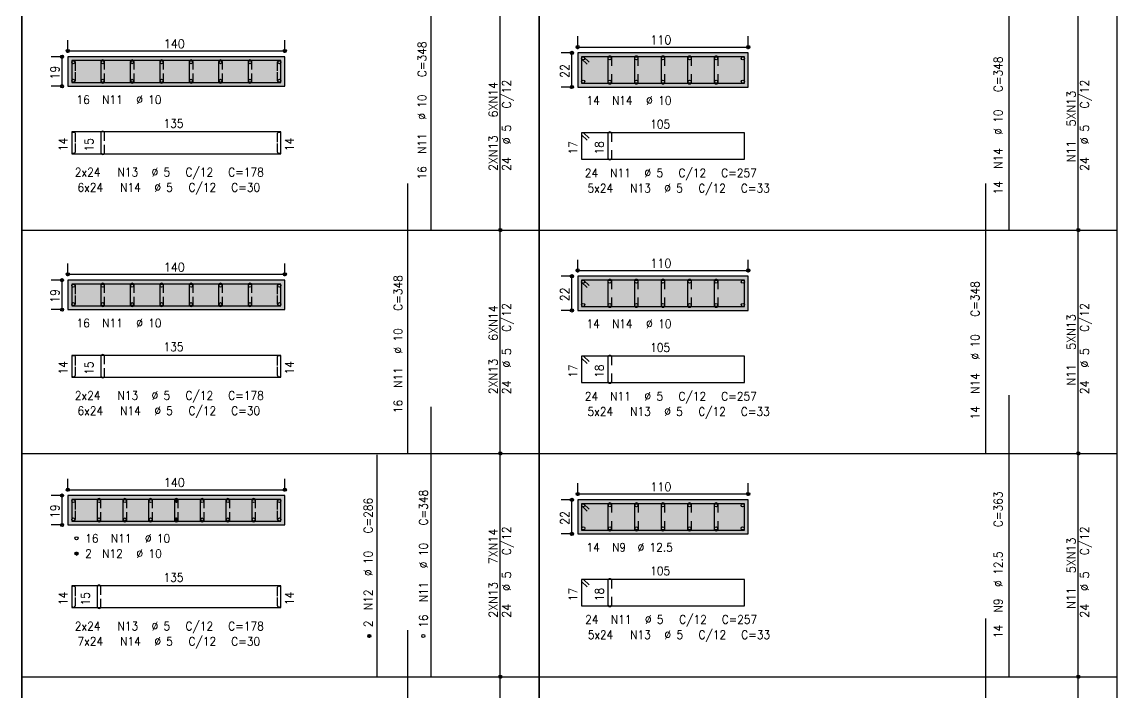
# Model space of a CAD drawing. Extents: x 0 to 119, y 0 to 84.
# Drawn here: x 62.57 to 90.83, y 47.34 to 64.62 of the extents above; entities that cross this region are included whole.
import ezdxf

# ---------------------------------------------------------------- set-up
doc = ezdxf.new("R2010")
doc.units = 0
for name, color, linetype in [('15', 15, 'Continuous'), ('18', 4, 'Continuous'), ('2', 2, 'Continuous'), ('25', 1, 'Continuous'), ('26', 3, 'Continuous'), ('3', 3, 'Continuous'), ('51', 7, 'Continuous'), ('6', 6, 'Continuous'), ('64', 7, 'Continuous')]:
    doc.layers.add(name, color=color, linetype=linetype)
doc.styles.get("Standard").update_dxf_attribs({"font": 'standard'})

msp = doc.modelspace()

# ---------------------------------------------------------------- linework, layer by layer
at = {"layer": '15', "linetype": 'Continuous'}
for p, q in [((63.851469, 61.72341), (63.851469, 61.22341)), ((63.951469, 61.52341), (63.951469, 61.72341)), ((69.151469, 61.72341), (69.151469, 61.52341)), ((69.251469, 61.22341), (69.251469, 61.72341)), ((63.851469, 61.22341), (69.251469, 61.22341)), ((63.851469, 55.96341), (63.851469, 55.46341)), ((63.951469, 55.76341), (63.951469, 55.96341)), ((69.151469, 55.96341), (69.151469, 55.76341)), ((69.251469, 55.46341), (69.251469, 55.96341)), ((63.851469, 55.46341), (69.251469, 55.46341)), ((63.851469, 50.01661), (63.851469, 49.51661)), ((63.951469, 49.81661), (63.951469, 50.01661)), ((69.151469, 50.01661), (69.151469, 49.81661)), ((69.251469, 49.51661), (69.251469, 50.01661)), ((63.851469, 49.51661), (69.251469, 49.51661))]:
    msp.add_line(p, q, dxfattribs=at)
for points in [[(62.566461, 65.01376), (62.566461, 59.25376), (75.91206, 59.25376), (75.91206, 65.01376)], [(75.912941, 65.01376), (75.912941, 59.25376), (90.82641, 59.25376), (90.82641, 65.01376)], [(62.566461, 59.25376), (62.566461, 53.49376), (75.91206, 53.49376), (75.91206, 59.25376)], [(75.912941, 59.25376), (75.912941, 53.49376), (90.82641, 53.49376), (90.82641, 59.25376)], [(62.566461, 53.49376), (62.566461, 47.73376), (75.91206, 47.73376), (75.91206, 53.49376)], [(75.912941, 53.49376), (75.912941, 47.73376), (90.82641, 47.73376), (90.82641, 53.49376)], [(62.566461, 47.73376), (62.566461, 41.97376), (75.91206, 41.97376), (75.91206, 47.73376)], [(75.912941, 47.73376), (75.912941, 41.97376), (90.82641, 41.97376), (90.82641, 47.73376)]]:
    msp.add_lwpolyline(points, dxfattribs=at)
for centre in [(63.901469, 61.72341), (69.201469, 61.72341), (63.901469, 55.96341), (69.201469, 55.96341), (63.901469, 50.01661), (69.201469, 50.01661)]:
    msp.add_arc(centre, 0.05, 0, 179.999999, dxfattribs=at)
at = {"layer": '18', "linetype": 'Continuous'}
for p, q in [((74.91086, 59.25376), (74.91086, 65.01376)), ((89.82521, 59.25376), (89.82521, 65.01376)), ((63.751469, 63.82261), (63.751469, 64.15061)), ((69.351469, 63.82261), (69.351469, 64.15061)), ((76.908396, 63.92261), (76.908396, 64.25061)), ((81.308396, 63.92261), (81.308396, 64.25061)), ((63.751469, 63.87261), (69.351469, 63.87261)), ((76.908396, 63.97261), (81.308396, 63.97261)), ((63.651469, 63.72261), (63.323469, 63.72261)), ((63.601469, 62.96261), (63.601469, 63.72261)), ((69.251469, 63.62261), (63.851469, 63.62261)), ((63.851469, 63.62261), (63.851469, 63.12261)), ((64.601469, 63.59261), (64.601469, 63.09261)), ((64.701469, 63.39261), (64.701469, 63.59261)), ((65.361469, 63.59261), (65.361469, 63.09261)), ((65.461469, 63.39261), (65.461469, 63.59261)), ((66.121469, 63.59261), (66.121469, 63.09261)), ((66.221469, 63.39261), (66.221469, 63.59261)), ((66.881469, 63.59261), (66.881469, 63.09261)), ((66.981469, 63.39261), (66.981469, 63.59261)), ((67.641469, 63.59261), (67.641469, 63.09261)), ((67.741469, 63.39261), (67.741469, 63.59261)), ((68.401469, 63.59261), (68.401469, 63.09261)), ((68.501469, 63.39261), (68.501469, 63.59261)), ((69.251469, 63.12261), (69.251469, 63.62261)), ((76.808396, 63.82261), (76.480396, 63.82261)), ((76.758396, 62.94261), (76.758396, 63.82261)), ((77.058396, 63.72261), (77.008396, 63.72261)), ((77.008396, 63.72261), (77.008396, 63.67261)), ((77.058396, 63.72261), (77.008396, 63.72261)), ((77.008396, 63.72261), (77.008396, 63.67261)), ((77.008396, 63.67261), (77.008396, 63.04261)), ((77.008396, 63.67261), (77.149818, 63.531189)), ((77.199818, 63.581189), (77.058396, 63.72261)), ((81.208396, 63.72261), (77.058396, 63.72261)), ((77.685196, 63.69261), (77.685196, 63.07261)), ((77.785196, 63.49261), (77.785196, 63.69261)), ((78.371596, 63.69261), (78.371596, 63.07261)), ((78.471596, 63.49261), (78.471596, 63.69261)), ((79.058396, 63.69261), (79.058396, 63.07261)), ((79.158396, 63.49261), (79.158396, 63.69261)), ((79.745196, 63.69261), (79.745196, 63.07261)), ((79.845196, 63.49261), (79.845196, 63.69261)), ((80.431596, 63.69261), (80.431596, 63.07261)), ((80.531596, 63.49261), (80.531596, 63.69261)), ((81.208396, 63.04261), (81.208396, 63.72261)), ((63.851469, 63.56261), (63.851469, 63.06261)), ((63.951469, 63.36261), (63.951469, 63.56261)), ((63.951469, 63.12261), (63.951469, 63.32261)), ((69.151469, 63.56261), (69.151469, 63.36261)), ((69.151469, 63.32261), (69.151469, 63.12261)), ((69.251469, 63.06261), (69.251469, 63.56261)), ((63.851469, 63.06261), (69.251469, 63.06261)), ((64.701469, 63.09261), (64.701469, 63.29261)), ((65.461469, 63.09261), (65.461469, 63.29261)), ((66.221469, 63.09261), (66.221469, 63.29261)), ((66.981469, 63.09261), (66.981469, 63.29261)), ((67.741469, 63.09261), (67.741469, 63.29261)), ((68.501469, 63.09261), (68.501469, 63.29261)), ((77.008396, 63.04261), (81.208396, 63.04261)), ((77.785196, 63.07261), (77.785196, 63.27261)), ((78.471596, 63.07261), (78.471596, 63.27261)), ((79.158396, 63.07261), (79.158396, 63.27261)), ((79.845196, 63.07261), (79.845196, 63.27261)), ((80.531596, 63.07261), (80.531596, 63.27261)), ((63.651469, 62.96261), (63.323469, 62.96261)), ((76.808396, 62.94261), (76.480396, 62.94261)), ((74.91086, 53.49376), (74.91086, 59.25376)), ((89.82521, 53.49376), (89.82521, 59.25376)), ((63.751469, 58.06261), (63.751469, 58.39061)), ((69.351469, 58.06261), (69.351469, 58.39061)), ((76.908396, 58.16261), (76.908396, 58.49061)), ((81.308396, 58.16261), (81.308396, 58.49061)), ((63.651469, 57.96261), (63.323469, 57.96261)), ((63.601469, 57.20261), (63.601469, 57.96261)), ((63.751469, 58.11261), (69.351469, 58.11261)), ((76.808396, 58.06261), (76.480396, 58.06261)), ((76.758396, 57.18261), (76.758396, 58.06261)), ((76.908396, 58.21261), (81.308396, 58.21261)), ((77.058396, 57.96261), (77.008396, 57.96261)), ((77.008396, 57.96261), (77.008396, 57.91261)), ((77.058396, 57.96261), (77.008396, 57.96261)), ((77.008396, 57.96261), (77.008396, 57.91261)), ((77.199818, 57.821189), (77.058396, 57.96261)), ((81.208396, 57.96261), (77.058396, 57.96261)), ((81.208396, 57.28261), (81.208396, 57.96261)), ((69.251469, 57.86261), (63.851469, 57.86261)), ((63.851469, 57.86261), (63.851469, 57.36261)), ((63.851469, 57.80261), (63.851469, 57.30261)), ((63.951469, 57.60261), (63.951469, 57.80261)), ((64.601469, 57.83261), (64.601469, 57.33261)), ((64.701469, 57.63261), (64.701469, 57.83261)), ((65.361469, 57.83261), (65.361469, 57.33261)), ((65.461469, 57.63261), (65.461469, 57.83261)), ((66.121469, 57.83261), (66.121469, 57.33261)), ((66.221469, 57.63261), (66.221469, 57.83261)), ((66.881469, 57.83261), (66.881469, 57.33261)), ((66.981469, 57.63261), (66.981469, 57.83261)), ((67.641469, 57.83261), (67.641469, 57.33261)), ((67.741469, 57.63261), (67.741469, 57.83261)), ((68.401469, 57.83261), (68.401469, 57.33261)), ((68.501469, 57.63261), (68.501469, 57.83261)), ((69.151469, 57.80261), (69.151469, 57.60261)), ((69.251469, 57.36261), (69.251469, 57.86261)), ((69.251469, 57.30261), (69.251469, 57.80261)), ((77.008396, 57.91261), (77.008396, 57.28261)), ((77.008396, 57.91261), (77.149818, 57.771189)), ((77.685196, 57.93261), (77.685196, 57.31261)), ((77.785196, 57.73261), (77.785196, 57.93261)), ((78.371596, 57.93261), (78.371596, 57.31261)), ((78.471596, 57.73261), (78.471596, 57.93261)), ((79.058396, 57.93261), (79.058396, 57.31261)), ((79.158396, 57.73261), (79.158396, 57.93261)), ((79.745196, 57.93261), (79.745196, 57.31261)), ((79.845196, 57.73261), (79.845196, 57.93261)), ((80.431596, 57.93261), (80.431596, 57.31261)), ((80.531596, 57.73261), (80.531596, 57.93261)), ((63.951469, 57.36261), (63.951469, 57.56261)), ((64.701469, 57.33261), (64.701469, 57.53261)), ((65.461469, 57.33261), (65.461469, 57.53261)), ((66.221469, 57.33261), (66.221469, 57.53261)), ((66.981469, 57.33261), (66.981469, 57.53261)), ((67.741469, 57.33261), (67.741469, 57.53261)), ((68.501469, 57.33261), (68.501469, 57.53261)), ((69.151469, 57.56261), (69.151469, 57.36261)), ((77.785196, 57.31261), (77.785196, 57.51261)), ((78.471596, 57.31261), (78.471596, 57.51261)), ((79.158396, 57.31261), (79.158396, 57.51261)), ((79.845196, 57.31261), (79.845196, 57.51261)), ((80.531596, 57.31261), (80.531596, 57.51261)), ((63.651469, 57.20261), (63.323469, 57.20261)), ((63.851469, 57.30261), (69.251469, 57.30261)), ((76.808396, 57.18261), (76.480396, 57.18261)), ((77.008396, 57.28261), (81.208396, 57.28261)), ((74.91086, 47.73376), (74.91086, 53.49376)), ((89.82521, 47.73376), (89.82521, 53.49376)), ((63.751469, 52.50941), (63.751469, 52.83741)), ((69.351469, 52.50941), (69.351469, 52.83741)), ((76.908396, 52.39781), (76.908396, 52.72581)), ((81.308396, 52.39781), (81.308396, 52.72581)), ((63.651469, 52.40941), (63.323469, 52.40941)), ((63.601469, 51.64941), (63.601469, 52.40941)), ((63.751469, 52.55941), (69.351469, 52.55941)), ((69.251469, 52.30941), (63.851469, 52.30941)), ((63.851469, 52.30941), (63.851469, 51.80941)), ((69.251469, 51.80941), (69.251469, 52.30941)), ((76.808396, 52.29781), (76.480396, 52.29781)), ((76.758396, 51.41781), (76.758396, 52.29781)), ((76.908396, 52.44781), (81.308396, 52.44781)), ((63.851469, 52.24941), (63.851469, 51.74941)), ((63.951469, 52.04941), (63.951469, 52.24941)), ((63.951469, 51.80941), (63.951469, 52.00941)), ((64.506269, 52.27941), (64.506269, 51.77941)), ((64.606269, 52.07941), (64.606269, 52.27941)), ((65.171469, 52.27941), (65.171469, 51.77941)), ((65.271469, 52.07941), (65.271469, 52.27941)), ((65.836669, 52.27941), (65.836669, 51.77941)), ((65.936669, 52.07941), (65.936669, 52.27941)), ((66.501469, 52.27941), (66.501469, 51.77941)), ((66.601469, 52.07941), (66.601469, 52.27941)), ((67.166269, 52.27941), (67.166269, 51.77941)), ((67.266269, 52.07941), (67.266269, 52.27941)), ((67.831469, 52.27941), (67.831469, 51.77941)), ((67.931469, 52.07941), (67.931469, 52.27941)), ((68.496669, 52.27941), (68.496669, 51.77941)), ((68.596669, 52.07941), (68.596669, 52.27941)), ((69.151469, 52.24941), (69.151469, 52.04941)), ((69.151469, 52.00941), (69.151469, 51.80941)), ((69.251469, 51.74941), (69.251469, 52.24941)), ((77.058196, 52.19801), (77.008196, 52.19801)), ((77.008196, 52.19801), (77.008196, 52.14801)), ((77.058196, 52.19801), (77.008196, 52.19801)), ((77.008196, 52.19801), (77.008196, 52.14801)), ((77.008196, 52.14801), (77.008196, 51.51761)), ((77.008196, 52.14801), (77.149618, 52.006589)), ((77.199618, 52.056589), (77.058196, 52.19801)), ((81.208596, 52.19801), (77.058196, 52.19801)), ((77.688396, 52.16801), (77.688396, 51.54761)), ((77.788396, 51.96801), (77.788396, 52.16801)), ((78.373596, 52.16801), (78.373596, 51.54761)), ((78.473596, 51.96801), (78.473596, 52.16801)), ((79.058396, 52.16801), (79.058396, 51.54761)), ((79.158396, 51.96801), (79.158396, 52.16801)), ((79.743196, 52.16801), (79.743196, 51.54761)), ((79.843196, 51.96801), (79.843196, 52.16801)), ((80.428396, 52.16801), (80.428396, 51.54761)), ((80.528396, 51.96801), (80.528396, 52.16801)), ((81.208596, 51.51761), (81.208596, 52.19801)), ((63.851469, 51.74941), (69.251469, 51.74941)), ((64.606269, 51.77941), (64.606269, 51.97941)), ((65.271469, 51.77941), (65.271469, 51.97941)), ((65.936669, 51.77941), (65.936669, 51.97941)), ((66.601469, 51.77941), (66.601469, 51.97941)), ((67.266269, 51.77941), (67.266269, 51.97941)), ((67.931469, 51.77941), (67.931469, 51.97941)), ((68.596669, 51.77941), (68.596669, 51.97941)), ((77.788396, 51.54761), (77.788396, 51.74761)), ((78.473596, 51.54761), (78.473596, 51.74761)), ((79.158396, 51.54761), (79.158396, 51.74761)), ((79.843196, 51.54761), (79.843196, 51.74761)), ((80.528396, 51.54761), (80.528396, 51.74761)), ((63.651469, 51.64941), (63.323469, 51.64941)), ((77.008196, 51.51761), (81.208596, 51.51761)), ((76.808396, 51.41781), (76.480396, 51.41781)), ((74.91086, 41.97376), (74.91086, 47.73376)), ((89.82521, 41.97376), (89.82521, 47.73376))]:
    msp.add_line(p, q, dxfattribs=at)
for centre, radius in [((63.751469, 63.87261), 0.041625), ((63.751469, 63.87261), 0.02075), ((69.351469, 63.87261), 0.041625), ((69.351469, 63.87261), 0.02075), ((76.908396, 63.97261), 0.041625), ((76.908396, 63.97261), 0.02075), ((81.308396, 63.97261), 0.041625), ((81.308396, 63.97261), 0.02075), ((63.601469, 63.72261), 0.041625), ((63.601469, 63.72261), 0.02075), ((76.758396, 63.82261), 0.041625), ((76.758396, 63.82261), 0.02075), ((63.601469, 62.96261), 0.041625), ((63.601469, 62.96261), 0.02075), ((76.758396, 62.94261), 0.041625), ((76.758396, 62.94261), 0.02075), ((74.91086, 59.25376), 0.041625), ((74.91086, 59.25376), 0.041625), ((74.91086, 59.25376), 0.02075), ((74.91086, 59.25376), 0.02075), ((89.82521, 59.25376), 0.041625), ((89.82521, 59.25376), 0.041625), ((89.82521, 59.25376), 0.02075), ((89.82521, 59.25376), 0.02075), ((76.908396, 58.21261), 0.041625), ((76.908396, 58.21261), 0.02075), ((81.308396, 58.21261), 0.041625), ((81.308396, 58.21261), 0.02075), ((63.601469, 57.96261), 0.041625), ((63.601469, 57.96261), 0.02075), ((63.751469, 58.11261), 0.041625), ((63.751469, 58.11261), 0.02075), ((69.351469, 58.11261), 0.041625), ((69.351469, 58.11261), 0.02075), ((76.758396, 58.06261), 0.041625), ((76.758396, 58.06261), 0.02075), ((63.601469, 57.20261), 0.041625), ((63.601469, 57.20261), 0.02075), ((76.758396, 57.18261), 0.041625), ((76.758396, 57.18261), 0.02075), ((74.91086, 53.49376), 0.041625), ((74.91086, 53.49376), 0.041625), ((74.91086, 53.49376), 0.02075), ((74.91086, 53.49376), 0.02075), ((89.82521, 53.49376), 0.041625), ((89.82521, 53.49376), 0.041625), ((89.82521, 53.49376), 0.02075), ((89.82521, 53.49376), 0.02075), ((63.751469, 52.55941), 0.041625), ((63.751469, 52.55941), 0.02075), ((69.351469, 52.55941), 0.041625), ((69.351469, 52.55941), 0.02075), ((63.601469, 52.40941), 0.041625), ((63.601469, 52.40941), 0.02075), ((76.758396, 52.29781), 0.041625), ((76.758396, 52.29781), 0.02075), ((76.908396, 52.44781), 0.041625), ((76.908396, 52.44781), 0.02075), ((81.308396, 52.44781), 0.041625), ((81.308396, 52.44781), 0.02075), ((63.601469, 51.64941), 0.041625), ((63.601469, 51.64941), 0.02075), ((76.758396, 51.41781), 0.041625), ((76.758396, 51.41781), 0.02075), ((74.91086, 47.73376), 0.041625), ((74.91086, 47.73376), 0.041625), ((89.82521, 47.73376), 0.041625), ((89.82521, 47.73376), 0.041625), ((74.91086, 47.73376), 0.02075), ((74.91086, 47.73376), 0.02075), ((89.82521, 47.73376), 0.02075), ((89.82521, 47.73376), 0.02075)]:
    msp.add_circle(centre, radius, dxfattribs=at)
for centre, start, end in [((63.901469, 63.56261), 0, 179.999999), ((64.651469, 63.59261), 0, 179.999999), ((65.411469, 63.59261), 0, 179.999999), ((66.171469, 63.59261), 0, 179.999999), ((66.931469, 63.59261), 0, 179.999999), ((67.691469, 63.59261), 0, 179.999999), ((68.451469, 63.59261), 0, 179.999999), ((69.201469, 63.56261), 0, 179.999999), ((77.735196, 63.69261), 0, 179.999999), ((78.421596, 63.69261), 0, 179.999999), ((79.108396, 63.69261), 0, 179.999999), ((79.795196, 63.69261), 0, 179.999999), ((80.481596, 63.69261), 0, 179.999999), ((63.901469, 63.12261), 179.999999, 0), ((64.651469, 63.09261), 179.999999, 0), ((65.411469, 63.09261), 179.999999, 0), ((66.171469, 63.09261), 179.999999, 0), ((66.931469, 63.09261), 179.999999, 0), ((67.691469, 63.09261), 179.999999, 0), ((68.451469, 63.09261), 179.999999, 0), ((69.201469, 63.12261), 179.999999, 0), ((77.735196, 63.07261), 179.999999, 0), ((78.421596, 63.07261), 179.999999, 0), ((79.108396, 63.07261), 179.999999, 0), ((79.795196, 63.07261), 179.999999, 0), ((80.481596, 63.07261), 179.999999, 0), ((77.735196, 57.93261), 0, 179.999999), ((78.421596, 57.93261), 0, 179.999999), ((79.108396, 57.93261), 0, 179.999999), ((79.795196, 57.93261), 0, 179.999999), ((80.481596, 57.93261), 0, 179.999999), ((63.901469, 57.80261), 0, 179.999999), ((64.651469, 57.83261), 0, 179.999999), ((65.411469, 57.83261), 0, 179.999999), ((66.171469, 57.83261), 0, 179.999999), ((66.931469, 57.83261), 0, 179.999999), ((67.691469, 57.83261), 0, 179.999999), ((68.451469, 57.83261), 0, 179.999999), ((69.201469, 57.80261), 0, 179.999999), ((63.901469, 57.36261), 179.999999, 0), ((64.651469, 57.33261), 179.999999, 0), ((65.411469, 57.33261), 179.999999, 0), ((66.171469, 57.33261), 179.999999, 0), ((66.931469, 57.33261), 179.999999, 0), ((67.691469, 57.33261), 179.999999, 0), ((68.451469, 57.33261), 179.999999, 0), ((69.201469, 57.36261), 179.999999, 0), ((77.735196, 57.31261), 179.999999, 0), ((78.421596, 57.31261), 179.999999, 0), ((79.108396, 57.31261), 179.999999, 0), ((79.795196, 57.31261), 179.999999, 0), ((80.481596, 57.31261), 179.999999, 0), ((63.901469, 52.24941), 0, 179.999999), ((64.556269, 52.27941), 0, 179.999999), ((65.221469, 52.27941), 0, 179.999999), ((65.886669, 52.27941), 0, 179.999999), ((66.551469, 52.27941), 0, 179.999999), ((67.216269, 52.27941), 0, 179.999999), ((67.881469, 52.27941), 0, 179.999999), ((68.546669, 52.27941), 0, 179.999999), ((69.201469, 52.24941), 0, 179.999999), ((77.738396, 52.16801), 0, 179.999999), ((78.423596, 52.16801), 0, 179.999999), ((79.108396, 52.16801), 0, 179.999999), ((79.793196, 52.16801), 0, 179.999999), ((80.478396, 52.16801), 0, 179.999999), ((63.901469, 51.80941), 179.999999, 0), ((64.556269, 51.77941), 179.999999, 0), ((65.221469, 51.77941), 179.999999, 0), ((65.886669, 51.77941), 179.999999, 0), ((66.551469, 51.77941), 179.999999, 0), ((67.216269, 51.77941), 179.999999, 0), ((67.881469, 51.77941), 179.999999, 0), ((68.546669, 51.77941), 179.999999, 0), ((69.201469, 51.80941), 179.999999, 0), ((77.738396, 51.54761), 179.999999, 0), ((78.423596, 51.54761), 179.999999, 0), ((79.108396, 51.54761), 179.999999, 0), ((79.793196, 51.54761), 179.999999, 0), ((80.478396, 51.54761), 179.999999, 0)]:
    msp.add_arc(centre, 0.05, start, end, dxfattribs=at)
at = {"layer": '25', "linetype": 'Continuous'}
for p, q in [((63.751469, 63.72261), (63.751469, 63.72261)), ((63.751469, 63.72261), (63.751469, 63.72261)), ((69.351469, 63.72261), (69.351469, 63.72261)), ((76.908396, 63.82261), (76.908396, 63.82261)), ((76.908396, 63.82261), (76.908396, 63.82261)), ((81.308396, 63.82261), (81.308396, 63.82261)), ((63.751469, 62.96261), (63.751469, 62.96261)), ((76.908396, 62.94261), (76.908396, 62.94261)), ((74.91086, 59.25376), (74.91086, 59.25376)), ((74.91086, 59.25376), (74.91086, 59.25376)), ((89.82521, 59.25376), (89.82521, 59.25376)), ((89.82521, 59.25376), (89.82521, 59.25376)), ((63.751469, 57.96261), (63.751469, 57.96261)), ((63.751469, 57.96261), (63.751469, 57.96261)), ((69.351469, 57.96261), (69.351469, 57.96261)), ((76.908396, 58.06261), (76.908396, 58.06261)), ((76.908396, 58.06261), (76.908396, 58.06261)), ((81.308396, 58.06261), (81.308396, 58.06261)), ((63.751469, 57.20261), (63.751469, 57.20261)), ((76.908396, 57.18261), (76.908396, 57.18261)), ((74.91086, 53.49376), (74.91086, 53.49376)), ((74.91086, 53.49376), (74.91086, 53.49376)), ((89.82521, 53.49376), (89.82521, 53.49376)), ((89.82521, 53.49376), (89.82521, 53.49376)), ((63.751469, 52.40941), (63.751469, 52.40941)), ((63.751469, 52.40941), (63.751469, 52.40941)), ((69.351469, 52.40941), (69.351469, 52.40941)), ((76.908396, 52.29781), (76.908396, 52.29781)), ((76.908396, 52.29781), (76.908396, 52.29781)), ((81.308396, 52.29781), (81.308396, 52.29781)), ((63.751469, 51.64941), (63.751469, 51.64941)), ((76.908396, 51.41781), (76.908396, 51.41781)), ((74.91086, 47.73376), (74.91086, 47.73376)), ((74.91086, 47.73376), (74.91086, 47.73376)), ((89.82521, 47.73376), (89.82521, 47.73376)), ((89.82521, 47.73376), (89.82521, 47.73376))]:
    msp.add_line(p, q, dxfattribs=at)
at = {"layer": '26', "linetype": 'Continuous'}
for points in [[(63.751469, 62.96261), (69.351469, 62.96261), (69.351469, 63.72261), (63.751469, 63.72261), (63.751469, 62.96261)], [(76.908396, 62.94261), (81.308396, 62.94261), (81.308396, 63.82261), (76.908396, 63.82261), (76.908396, 62.94261)], [(63.751469, 57.20261), (69.351469, 57.20261), (69.351469, 57.96261), (63.751469, 57.96261), (63.751469, 57.20261)], [(76.908396, 57.18261), (81.308396, 57.18261), (81.308396, 58.06261), (76.908396, 58.06261), (76.908396, 57.18261)], [(63.751469, 51.64941), (69.351469, 51.64941), (69.351469, 52.40941), (63.751469, 52.40941), (63.751469, 51.64941)], [(76.908396, 51.41781), (81.308396, 51.41781), (81.308396, 52.29781), (76.908396, 52.29781), (76.908396, 51.41781)]]:
    msp.add_lwpolyline(points, dxfattribs=at)
for points in [[(63.751469, 62.96261), (69.351469, 62.96261), (69.351469, 63.72261)], [(63.751469, 62.96261), (69.351469, 63.72261), (63.751469, 63.72261)], [(63.751469, 62.96261), (63.751469, 63.72261), (63.751469, 62.96261)], [(76.908396, 62.94261), (81.308396, 62.94261), (81.308396, 63.82261)], [(76.908396, 62.94261), (81.308396, 63.82261), (76.908396, 63.82261)], [(76.908396, 62.94261), (76.908396, 63.82261), (76.908396, 62.94261)], [(63.751469, 57.20261), (69.351469, 57.20261), (69.351469, 57.96261)], [(63.751469, 57.20261), (69.351469, 57.96261), (63.751469, 57.96261)], [(63.751469, 57.20261), (63.751469, 57.96261), (63.751469, 57.20261)], [(76.908396, 57.18261), (81.308396, 57.18261), (81.308396, 58.06261)], [(76.908396, 57.18261), (81.308396, 58.06261), (76.908396, 58.06261)], [(76.908396, 57.18261), (76.908396, 58.06261), (76.908396, 57.18261)], [(63.751469, 51.64941), (69.351469, 51.64941), (69.351469, 52.40941)], [(63.751469, 51.64941), (69.351469, 52.40941), (63.751469, 52.40941)], [(63.751469, 51.64941), (63.751469, 52.40941), (63.751469, 51.64941)], [(76.908396, 51.41781), (81.308396, 51.41781), (81.308396, 52.29781)], [(76.908396, 51.41781), (81.308396, 52.29781), (76.908396, 52.29781)], [(76.908396, 51.41781), (76.908396, 52.29781), (76.908396, 51.41781)]]:
    msp.add_solid(points, dxfattribs=at)
at = {"layer": '3', "linetype": 'Continuous'}
for points in [[(63.751469, 62.96261), (69.351469, 62.96261), (69.351469, 63.72261), (63.751469, 63.72261), (63.751469, 62.96261)], [(76.908396, 62.94261), (81.308396, 62.94261), (81.308396, 63.82261), (76.908396, 63.82261), (76.908396, 62.94261)], [(63.751469, 57.20261), (69.351469, 57.20261), (69.351469, 57.96261), (63.751469, 57.96261), (63.751469, 57.20261)], [(76.908396, 57.18261), (81.308396, 57.18261), (81.308396, 58.06261), (76.908396, 58.06261), (76.908396, 57.18261)], [(63.751469, 51.64941), (69.351469, 51.64941), (69.351469, 52.40941), (63.751469, 52.40941), (63.751469, 51.64941)], [(76.908396, 51.41781), (81.308396, 51.41781), (81.308396, 52.29781), (76.908396, 52.29781), (76.908396, 51.41781)]]:
    msp.add_lwpolyline(points, dxfattribs=at)
at = {"layer": '51', "linetype": 'Continuous'}
for p, q in [((66.511889, 52.263771), (66.557108, 52.30899)), ((66.511895, 52.27509), (66.545825, 52.309021)), ((66.514241, 52.254809), (66.566086, 52.306654)), ((66.518114, 52.247368), (66.573531, 52.302785)), ((66.523199, 52.24114), (66.579762, 52.297703)), ((66.529429, 52.236056), (66.584851, 52.291478)), ((66.536876, 52.232189), (66.588691, 52.284004)), ((66.54582, 52.229819), (66.591081, 52.27508)), ((66.557151, 52.229837), (66.591084, 52.263769)), ((66.511889, 51.783771), (66.557108, 51.82899)), ((66.511895, 51.79509), (66.545825, 51.829021)), ((66.514241, 51.774809), (66.566086, 51.826654)), ((66.518114, 51.767368), (66.573531, 51.822785)), ((66.523199, 51.76114), (66.579762, 51.817703)), ((66.529429, 51.756056), (66.584851, 51.811478)), ((66.536876, 51.752189), (66.588691, 51.804004)), ((66.54582, 51.749819), (66.591081, 51.79508)), ((66.557151, 51.749837), (66.591084, 51.783769)), ((63.936889, 50.905896), (63.982108, 50.951115)), ((63.936895, 50.917215), (63.970825, 50.951146)), ((63.939241, 50.896934), (63.991086, 50.948779)), ((63.943114, 50.889493), (63.998531, 50.94491)), ((63.948199, 50.883265), (64.004762, 50.939828)), ((63.954429, 50.878181), (64.009851, 50.933603)), ((63.961876, 50.874315), (64.013691, 50.926129)), ((63.97082, 50.871944), (64.016081, 50.917205)), ((63.982151, 50.871962), (64.016084, 50.905895)), ((71.490967, 48.778984), (71.536186, 48.824203)), ((71.490972, 48.790304), (71.524903, 48.824234)), ((71.493319, 48.770023), (71.545163, 48.821867)), ((71.497191, 48.762581), (71.552609, 48.817999)), ((71.502277, 48.756354), (71.55884, 48.812916)), ((71.508507, 48.751269), (71.563929, 48.806692)), ((71.515954, 48.747403), (71.567768, 48.799217)), ((71.524898, 48.745033), (71.570158, 48.790294)), ((71.536229, 48.74505), (71.570161, 48.778983))]:
    msp.add_line(p, q, dxfattribs=at)
for centre in [(63.891469, 63.58261), (64.651469, 63.58261), (65.411469, 63.58261), (66.171469, 63.58261), (66.931469, 63.58261), (67.691469, 63.58261), (68.451469, 63.58261), (69.211469, 63.58261), (77.048396, 63.68261), (77.735196, 63.68261), (78.421596, 63.68261), (79.108396, 63.68261), (79.795196, 63.68261), (80.481596, 63.68261), (81.168396, 63.68261), (63.891469, 63.10261), (64.651469, 63.10261), (65.411469, 63.10261), (66.171469, 63.10261), (66.931469, 63.10261), (67.691469, 63.10261), (68.451469, 63.10261), (69.211469, 63.10261), (77.048396, 63.08261), (77.735196, 63.08261), (78.421596, 63.08261), (79.108396, 63.08261), (79.795196, 63.08261), (80.481596, 63.08261), (81.168396, 63.08261), (77.048396, 57.92261), (77.735196, 57.92261), (78.421596, 57.92261), (79.108396, 57.92261), (79.795196, 57.92261), (80.481596, 57.92261), (81.168396, 57.92261), (63.891469, 57.82261), (64.651469, 57.82261), (65.411469, 57.82261), (66.171469, 57.82261), (66.931469, 57.82261), (67.691469, 57.82261), (68.451469, 57.82261), (69.211469, 57.82261), (63.891469, 57.34261), (64.651469, 57.34261), (65.411469, 57.34261), (66.171469, 57.34261), (66.931469, 57.34261), (67.691469, 57.34261), (68.451469, 57.34261), (69.211469, 57.34261), (77.048396, 57.32261), (77.735196, 57.32261), (78.421596, 57.32261), (79.108396, 57.32261), (79.795196, 57.32261), (80.481596, 57.32261), (81.168396, 57.32261), (63.891469, 52.26941), (64.556269, 52.26941), (65.221469, 52.26941), (65.886669, 52.26941), (66.551469, 52.26941), (67.216269, 52.26941), (67.881469, 52.26941), (68.546669, 52.26941), (69.211469, 52.26941), (77.053196, 52.15301), (77.738396, 52.15301), (78.423596, 52.15301), (79.108396, 52.15301), (79.793196, 52.15301), (80.478396, 52.15301), (81.163596, 52.15301), (63.891469, 51.78941), (64.556269, 51.78941), (65.221469, 51.78941), (65.886669, 51.78941), (66.551469, 51.78941), (67.216269, 51.78941), (67.881469, 51.78941), (68.546669, 51.78941), (69.211469, 51.78941), (77.053196, 51.56261), (77.738396, 51.56261), (78.423596, 51.56261), (79.108396, 51.56261), (79.793196, 51.56261), (80.478396, 51.56261), (81.163596, 51.56261), (63.976469, 51.305285), (63.976469, 50.911535), (71.530547, 48.784623), (72.924547, 48.784623)]:
    msp.add_circle(centre, 0.04, dxfattribs=at)
at = {"layer": '6', "linetype": 'Continuous'}
for p, q in [((62.566461, 6.295739), (62.566461, 78.909078)), ((75.91206, 6.295739), (75.91206, 78.909078)), ((75.912941, 6.295739), (75.912941, 78.909078)), ((90.82641, 6.295739), (90.82641, 78.909078))]:
    msp.add_line(p, q, dxfattribs=at)
at = {"layer": '64', "linetype": 'Continuous'}
for p, q in [((73.12351, 59.25376), (73.12351, 66.21376)), ((88.03786, 59.25376), (88.03786, 66.21376)), ((69.251469, 61.78341), (63.851469, 61.78341)), ((63.851469, 61.78341), (63.851469, 61.28341)), ((64.601469, 61.75341), (64.601469, 61.25341)), ((64.701469, 61.55341), (64.701469, 61.75341)), ((69.251469, 61.28341), (69.251469, 61.78341)), ((77.058396, 61.76341), (77.008396, 61.76341)), ((77.008396, 61.76341), (77.008396, 61.71341)), ((77.058396, 61.76341), (77.008396, 61.76341)), ((77.008396, 61.76341), (77.008396, 61.71341)), ((77.008396, 61.71341), (77.008396, 61.08341)), ((77.008396, 61.71341), (77.149818, 61.571989)), ((77.199818, 61.621989), (77.058396, 61.76341)), ((81.208396, 61.76341), (77.058396, 61.76341)), ((77.685196, 61.73341), (77.685196, 61.11341)), ((77.785196, 61.53341), (77.785196, 61.73341)), ((81.208396, 61.08341), (81.208396, 61.76341)), ((63.951469, 61.28341), (63.951469, 61.48341)), ((64.701469, 61.25341), (64.701469, 61.45341)), ((69.151469, 61.48341), (69.151469, 61.28341)), ((77.008396, 61.08341), (81.208396, 61.08341)), ((77.785196, 61.11341), (77.785196, 61.31341)), ((72.52351, 53.49376), (72.52351, 60.45376)), ((87.43786, 53.49376), (87.43786, 60.45376)), ((69.251469, 56.02341), (63.851469, 56.02341)), ((63.851469, 56.02341), (63.851469, 55.52341)), ((64.601469, 55.99341), (64.601469, 55.49341)), ((64.701469, 55.79341), (64.701469, 55.99341)), ((69.251469, 55.52341), (69.251469, 56.02341)), ((77.058396, 56.00341), (77.008396, 56.00341)), ((77.008396, 56.00341), (77.008396, 55.95341)), ((77.058396, 56.00341), (77.008396, 56.00341)), ((77.008396, 56.00341), (77.008396, 55.95341)), ((77.199818, 55.861989), (77.058396, 56.00341)), ((81.208396, 56.00341), (77.058396, 56.00341)), ((77.685196, 55.97341), (77.685196, 55.35341)), ((77.785196, 55.77341), (77.785196, 55.97341)), ((81.208396, 55.32341), (81.208396, 56.00341)), ((63.951469, 55.52341), (63.951469, 55.72341)), ((64.701469, 55.49341), (64.701469, 55.69341)), ((69.151469, 55.72341), (69.151469, 55.52341)), ((77.008396, 55.95341), (77.008396, 55.32341)), ((77.008396, 55.95341), (77.149818, 55.811989)), ((77.785196, 55.35341), (77.785196, 55.55341)), ((77.008396, 55.32341), (81.208396, 55.32341)), ((88.03786, 47.73376), (88.03786, 54.99376)), ((73.12351, 47.73376), (73.12351, 54.69376)), ((71.72951, 47.73376), (71.72951, 53.45376)), ((69.251469, 50.07661), (63.851469, 50.07661)), ((63.851469, 50.07661), (63.851469, 49.57661)), ((64.506269, 50.04661), (64.506269, 49.54661)), ((64.606269, 49.84661), (64.606269, 50.04661)), ((69.251469, 49.57661), (69.251469, 50.07661)), ((77.058196, 50.24361), (77.008196, 50.24361)), ((77.008196, 50.24361), (77.008196, 50.19361)), ((77.058196, 50.24361), (77.008196, 50.24361)), ((77.008196, 50.24361), (77.008196, 50.19361)), ((77.008196, 50.19361), (77.008196, 49.56321)), ((77.008196, 50.19361), (77.149618, 50.052189)), ((77.199618, 50.102189), (77.058196, 50.24361)), ((81.208596, 50.24361), (77.058196, 50.24361)), ((77.688396, 50.21361), (77.688396, 49.59321)), ((77.788396, 50.01361), (77.788396, 50.21361)), ((81.208596, 49.56321), (81.208596, 50.24361)), ((63.951469, 49.57661), (63.951469, 49.77661)), ((64.606269, 49.54661), (64.606269, 49.74661)), ((69.151469, 49.77661), (69.151469, 49.57661)), ((77.788396, 49.59321), (77.788396, 49.79321)), ((77.008196, 49.56321), (81.208596, 49.56321)), ((87.43786, 41.97376), (87.43786, 49.23376)), ((72.52351, 41.97376), (72.52351, 48.93376))]:
    msp.add_line(p, q, dxfattribs=at)
for centre, start, end in [((64.651469, 61.75341), 0, 179.999999), ((77.735196, 61.73341), 0, 179.999999), ((63.901469, 61.28341), 179.999999, 0), ((64.651469, 61.25341), 179.999999, 0), ((69.201469, 61.28341), 179.999999, 0), ((77.735196, 61.11341), 179.999999, 0), ((64.651469, 55.99341), 0, 179.999999), ((77.735196, 55.97341), 0, 179.999999), ((63.901469, 55.52341), 179.999999, 0), ((64.651469, 55.49341), 179.999999, 0), ((69.201469, 55.52341), 179.999999, 0), ((77.735196, 55.35341), 179.999999, 0), ((64.556269, 50.04661), 0, 179.999999), ((77.738396, 50.21361), 0, 179.999999), ((63.901469, 49.57661), 179.999999, 0), ((64.556269, 49.54661), 179.999999, 0), ((69.201469, 49.57661), 179.999999, 0), ((77.738396, 49.59321), 179.999999, 0)]:
    msp.add_arc(centre, 0.05, start, end, dxfattribs=at)

# ---------------------------------------------------------------- texts
at = {"layer": '2', "linetype": 'Continuous'}
for s, p in [('9', (75.91106, 59.25376)), ('9', (90.82541, 59.25376)), ('8', (75.91106, 53.49376)), ('8', (90.82541, 53.49376)), ('7', (75.91106, 47.73376)), ('7', (90.82541, 47.73376))]:
    msp.add_text(s, height=0.001, dxfattribs=at).set_placement(p)
at = {"layer": '25', "linetype": 'Continuous'}
for s, height, p in [('140', 0.23, (66.229469, 63.94161)), ('110', 0.23, (78.786396, 64.04161)), ('16', 0.22, (63.976469, 62.505985)), ('N11', 0.22, (64.636469, 62.505985)), ('%%C 10', 0.22, (65.516469, 62.505985)), ('14', 0.22, (77.133396, 62.485985)), ('N14', 0.22, (77.793396, 62.485985)), ('%%C 10', 0.22, (78.673396, 62.485985)), ('110', 0.23, (78.786396, 58.28161)), ('140', 0.23, (66.229469, 58.18161)), ('16', 0.22, (63.976469, 56.745985)), ('N11', 0.22, (64.636469, 56.745985)), ('%%C 10', 0.22, (65.516469, 56.745985)), ('14', 0.22, (77.133396, 56.725985)), ('N14', 0.22, (77.793396, 56.725985)), ('%%C 10', 0.22, (78.673396, 56.725985)), ('140', 0.23, (66.229469, 52.62841)), ('110', 0.23, (78.786396, 52.51681)), ('16', 0.22, (64.201469, 51.192785)), ('N11', 0.22, (64.861469, 51.192785)), ('%%C 10', 0.22, (65.741469, 51.192785)), ('14', 0.22, (77.133396, 50.961185)), ('N9', 0.22, (77.793396, 50.961185)), ('%%C 12.5', 0.22, (78.453396, 50.961185)), ('2', 0.22, (64.201469, 50.799035)), ('N12', 0.22, (64.641469, 50.799035)), ('%%C 10', 0.22, (65.521469, 50.799035))]:
    msp.add_text(s, height=height, dxfattribs=at).set_placement(p)
for s, p in [('19', (63.532469, 63.13561)), ('22', (76.689396, 63.17561)), ('6XN14', (74.84186, 62.15676)), ('C/12', (75.18686, 62.38676)), ('C/12', (90.10121, 62.38676)), ('5XN13', (89.75621, 61.92676)), ('%%C 5', (75.18686, 61.46676)), ('%%C 5', (90.10121, 61.46676)), ('2XN13', (74.84186, 60.77676)), ('N11', (89.75621, 61.00676)), ('24', (75.18686, 60.77676)), ('24', (90.10121, 60.77676)), ('19', (63.532469, 57.37561)), ('22', (76.689396, 57.41561)), ('6XN14', (74.84186, 56.39676)), ('C/12', (75.18686, 56.62676)), ('C/12', (90.10121, 56.62676)), ('5XN13', (89.75621, 56.16676)), ('%%C 5', (75.18686, 55.70676)), ('%%C 5', (90.10121, 55.70676)), ('2XN13', (74.84186, 55.01676)), ('N11', (89.75621, 55.24676)), ('24', (75.18686, 55.01676)), ('24', (90.10121, 55.01676)), ('19', (63.532469, 51.82241)), ('22', (76.689396, 51.65081)), ('7XN14', (74.84186, 50.63676)), ('C/12', (75.18686, 50.86676)), ('C/12', (90.10121, 50.86676)), ('5XN13', (89.75621, 50.40676)), ('%%C 5', (75.18686, 49.94676)), ('%%C 5', (90.10121, 49.94676)), ('2XN13', (74.84186, 49.25676)), ('N11', (89.75621, 49.48676)), ('24', (75.18686, 49.25676)), ('24', (90.10121, 49.25676))]:
    msp.add_text(s, height=0.23, rotation=90, dxfattribs=at).set_placement(p)
at = {"layer": '26', "linetype": 'Continuous'}
for s, p in [('C=348', (72.99973, 63.199918)), ('C=348', (87.86814, 62.810106)), ('%%C 10', (72.99973, 62.099918)), ('%%C 10', (87.86814, 61.710106)), ('14', (63.741469, 61.28841)), ('14', (69.581469, 61.28841)), ('N11', (72.99973, 61.219918)), ('15', (64.411469, 61.28341)), ('17', (76.898396, 61.20341)), ('18', (77.575196, 61.20341)), ('N14', (87.86814, 60.830106)), ('16', (72.99973, 60.559918)), ('14', (87.86814, 60.170106)), ('C=348', (72.381213, 57.169379)), ('C=348', (87.272817, 57.012799)), ('%%C 10', (72.381213, 56.069379)), ('%%C 10', (87.272817, 55.912799)), ('14', (63.741469, 55.52841)), ('15', (64.411469, 55.52341)), ('14', (69.581469, 55.52841)), ('17', (76.898396, 55.44341)), ('18', (77.575196, 55.44341)), ('N11', (72.381213, 55.189379)), ('N14', (87.272817, 55.032799)), ('16', (72.381213, 54.529379)), ('14', (87.272817, 54.372799)), ('C=286', (71.611553, 51.432589)), ('C=348', (73.037376, 51.63407)), ('C=363', (87.86814, 51.59141)), ('%%C 10', (73.037376, 50.53407)), ('%%C 10', (71.611553, 50.332589)), ('%%C 12.5', (87.86814, 50.05141)), ('N11', (73.037376, 49.65407)), ('14', (63.741469, 49.58161)), ('15', (64.316269, 49.57661)), ('14', (69.581469, 49.58161)), ('N12', (71.611553, 49.452589)), ('17', (76.898196, 49.68341)), ('18', (77.578396, 49.68341)), ('N9', (87.86814, 49.39141)), ('16', (73.037376, 48.99407)), ('2', (71.611553, 49.012589)), ('14', (87.86814, 48.73141))]:
    msp.add_text(s, height=0.22, rotation=90, dxfattribs=at).set_placement(p)
for s, p in [('135', (66.221469, 61.89341)), ('105', (78.778396, 61.87341)), ('2x24', (63.931469, 60.63731)), ('N13', (65.031469, 60.63731)), ('%%C 5', (65.911469, 60.63731)), ('C/12', (66.791469, 60.63731)), ('C=178', (67.891469, 60.63731)), ('24', (77.088396, 60.61731)), ('N11', (77.748396, 60.61731)), ('%%C 5', (78.628396, 60.61731)), ('C/12', (79.508396, 60.61731)), ('C=257', (80.608396, 60.61731)), ('C/12', (66.863969, 60.24356)), ('C/12', (80.020896, 60.22356)), ('6x24', (64.003969, 60.24356)), ('N14', (65.103969, 60.24356)), ('%%C 5', (65.983969, 60.24356)), ('C=30', (67.963969, 60.24356)), ('5x24', (77.160896, 60.22356)), ('N13', (78.260896, 60.22356)), ('%%C 5', (79.140896, 60.22356)), ('C=33', (81.120896, 60.22356)), ('135', (66.221469, 56.13341)), ('105', (78.778396, 56.11341)), ('C/12', (66.791469, 54.87731)), ('C/12', (79.508396, 54.85731)), ('2x24', (63.931469, 54.87731)), ('N13', (65.031469, 54.87731)), ('%%C 5', (65.911469, 54.87731)), ('C=178', (67.891469, 54.87731)), ('24', (77.088396, 54.85731)), ('N11', (77.748396, 54.85731)), ('%%C 5', (78.628396, 54.85731)), ('C=257', (80.608396, 54.85731)), ('6x24', (64.003969, 54.48356)), ('N14', (65.103969, 54.48356)), ('%%C 5', (65.983969, 54.48356)), ('C/12', (66.863969, 54.48356)), ('C=30', (67.963969, 54.48356)), ('5x24', (77.160896, 54.46356)), ('N13', (78.260896, 54.46356)), ('%%C 5', (79.140896, 54.46356)), ('C/12', (80.020896, 54.46356)), ('C=33', (81.120896, 54.46356)), ('135', (66.221469, 50.18661)), ('105', (78.778396, 50.35361)), ('C/12', (66.791469, 48.93051)), ('24', (77.103196, 49.10211)), ('N11', (77.763196, 49.10211)), ('%%C 5', (78.643196, 49.10211)), ('C/12', (79.523196, 49.10211)), ('C=257', (80.623196, 49.10211)), ('2x24', (63.931469, 48.93051)), ('N13', (65.031469, 48.93051)), ('%%C 5', (65.911469, 48.93051)), ('C=178', (67.891469, 48.93051)), ('5x24', (77.165696, 48.70836)), ('N13', (78.265696, 48.70836)), ('%%C 5', (79.145696, 48.70836)), ('C/12', (80.025696, 48.70836)), ('C=33', (81.125696, 48.70836)), ('7x24', (64.003969, 48.53676)), ('N14', (65.103969, 48.53676)), ('%%C 5', (65.983969, 48.53676)), ('C/12', (66.863969, 48.53676)), ('C=30', (67.963969, 48.53676))]:
    msp.add_text(s, height=0.22, dxfattribs=at).set_placement(p)
at = {"layer": '3', "linetype": 'Continuous'}
for p in [(75.91186, 62.13226), (90.82621, 62.13226), (75.91186, 56.37226), (90.82621, 56.37226), (75.91186, 50.61226), (90.82621, 50.61226)]:
    msp.add_text('288', height=0.001, rotation=90, dxfattribs=at).set_placement(p)

doc.saveas('drawing.dxf')
